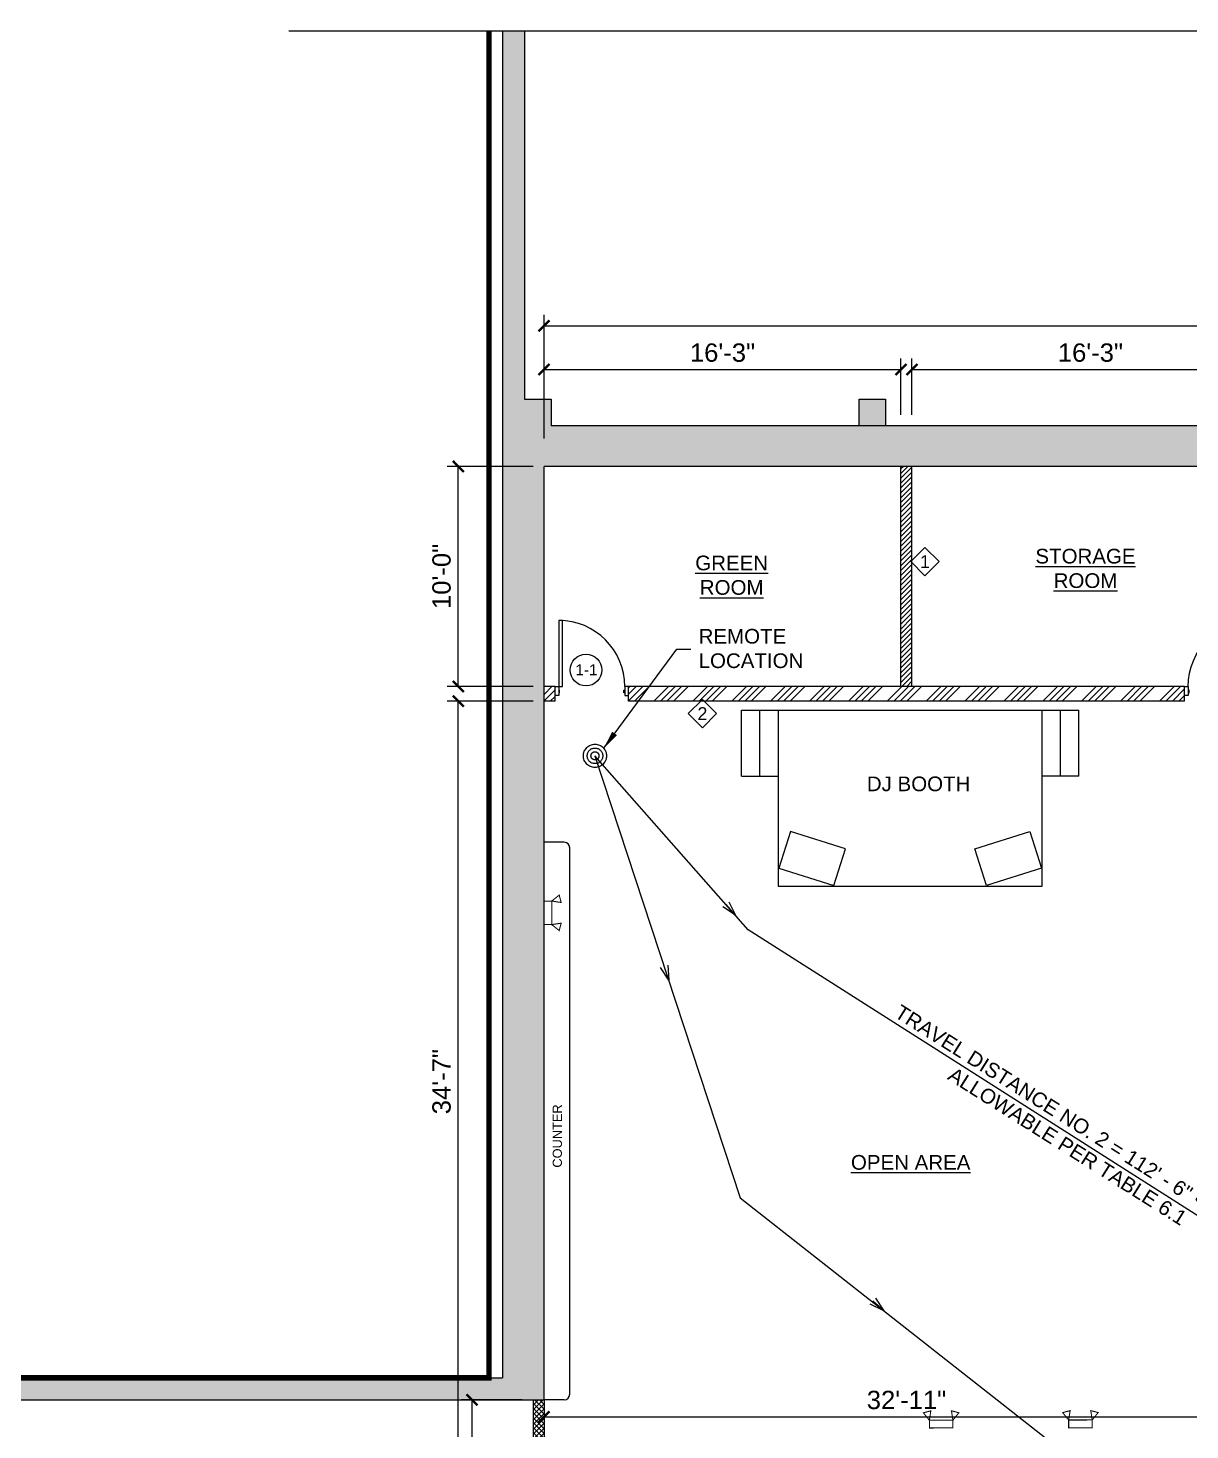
# Model space of a CAD drawing. Header units: inches. Extents: x -5252 to 14398, y -1665 to 9844.
# Drawn here: x -3649 to -3015, y 1194 to 1959 of the extents above; entities that cross this region are included whole.
import ezdxf
from ezdxf.enums import TextEntityAlignment as Align

# ---------------------------------------------------------------- set-up
doc = ezdxf.new("R2010")
doc.units = ezdxf.units.IN
doc.header["$LTSCALE"] = 48
doc.header["$MEASUREMENT"] = 0
doc.linetypes.add('CENTER', pattern=[2, 1.25, -0.25, 0.25, -0.25])
doc.linetypes.add('PHANTOM', pattern=[2.5, 1.25, -0.25, 0.25, -0.25, 0.25, -0.25])
for name, color, linetype in [('A-Door', 151, 'Continuous'), ('Dimensions', 5, 'Continuous'), ('door symbol', 91, 'Continuous'), ('E-5', 5, 'Continuous'), ('Hatch', 9, 'Continuous'), ('PA - Option 01', 1, 'Continuous'), ('PA-EMERGENCY-LIGHTS', 1, 'Continuous'), ('PROPERTY LINE', 2, 'PHANTOM'), ('TEXT', 1, 'Continuous'), ('Wall-Exist', 6, 'Continuous'), ('Wall-Full', 2, 'Continuous'), ('Wall-New', 2, 'Continuous'), ('Wall-Type', 231, 'Continuous')]:
    doc.layers.add(name, color=color, linetype=linetype)
doc.layers.add('PA-PATH', color=4, linetype='CENTER', lineweight=35)
doc.layers.add('PA-Text', color=1, linetype='Continuous', lineweight=5)
doc.styles.add('ARCHSTYL', font='archstyl.shx')
doc.styles.add('DIMTEXT', font='arial.ttf')
doc.styles.get("Standard").update_dxf_attribs({"font": 'arial.ttf'})
doc.styles.add('SWA-STND', font='arial.ttf')
doc.dimstyles.new('SWA Standard$7', dxfattribs={"dimscale": 96, "dimtxt": 0.09375, "dimasz": 0.125, "dimexe": 0.046875, "dimexo": 0.046875, "dimgap": 0.03125, "dimtad": 0, "dimdec": 3, "dimzin": 3, "dimdsep": 46, "dimlunit": 4, "dimtxsty": 'ARCHSTYL', "dimblk": 'ARCHTICK', "dimcen": 0.0625, "dimdle": 0.046875, "dimclrd": 5, "dimclre": 5, "dimclrt": 1, "dimazin": 0, "dimtfac": 1, "dimtdec": 3, "dimtmove": 2, "dimatfit": 3, "dimfxl": 1, "dimtolj": 1, "dimtzin": 0, "dimarcsym": 0})
doc.dimstyles.new('SWA-48', dxfattribs={"dimscale": 0, "dimtxt": 10, "dimasz": 6, "dimexe": 6, "dimexo": 6, "dimgap": 4, "dimtad": 1, "dimdec": 0, "dimzin": 3, "dimdsep": 46, "dimlunit": 4, "dimtxsty": 'SWA-STND', "dimblk": 'ARCHTICK', "dimcen": 6, "dimclrd": 5, "dimclre": 5, "dimclrt": 1, "dimadec": 0, "dimazin": 0, "dimtfac": 1, "dimtdec": 0, "dimtix": 1, "dimtofl": 0, "dimtmove": 2, "dimatfit": 3, "dimfxl": 1, "dimtolj": 1, "dimtzin": 0, "dimlwd": -1, "dimlwe": -1, "dimarcsym": 0})

# ---------------------------------------------------------------- blocks, each defined once
blk = doc.blocks.new('*U2644')
at = {"layer": 'A-Door', "color": 151, "linetype": 'Continuous', "lineweight": -3}
for points in [[(2, 5), (4, 5), (4, 41), (2, 41)], [(2, 0), (0, 0), (0, 5), (2, 5)], [(2, 1.5), (2.5, 1.5), (2.5, 3), (2, 3)], [(38, 1.5), (37.5, 1.5), (37.5, 3), (38, 3)], [(38, 0), (40, 0), (40, 5), (38, 5)]]:
    blk.add_lwpolyline(points, close=True, dxfattribs=at)
blk.add_arc((2, 5), 36, 0, 90, dxfattribs=at)
blk = doc.blocks.new('_ArchTick')
at = {"color": 0, "linetype": 'ByBlock', "const_width": 0.219}
blk.add_lwpolyline([(-0.5, -0.5), (0.5, 0.5)], dxfattribs=at)
blk = doc.blocks.new('*D5123')
at = {"layer": 'Defpoints', "color": 0, "transparency": 16777216}
for p in [(-3413.91, 1591.86), (-3367.13, 1591.86), (-3373.13, 1176.92)]:
    blk.add_point(p, dxfattribs=at)
at = {"layer": 'Dimensions', "color": 5, "transparency": 16777216}
for p, q in [((-3373.13, 1591.86), (-3419.91, 1591.86)), ((-3413.91, 1176.92), (-3413.91, 1591.86)), ((-3379.13, 1176.92), (-3419.91, 1176.92))]:
    blk.add_line(p, q, dxfattribs=at)
at = {"layer": 'Dimensions', "color": 5, "transparency": 16777216, "xscale": 6, "yscale": 6, "zscale": 6}
for p, rotation in [((-3413.91, 1591.86), 90), ((-3413.91, 1176.92), 270)]:
    blk.add_blockref('_ArchTick', p, dxfattribs=dict(at, rotation=rotation))
at = {"layer": 'Dimensions', "color": 1, "transparency": 16777216, "insert": (-3423.02, 1384.39), "char_height": 10, "attachment_point": 5, "rotation": 90, "style": 'SWA-STND'}
blk.add_mtext('\\A1;34\'-7"', dxfattribs=at)
blk = doc.blocks.new('*D5124')
at = {"layer": 'Defpoints', "color": 0, "transparency": 16777216}
for p in [(-3413.91, 1719.86), (-3367.13, 1719.86), (-3367.13, 1599.86)]:
    blk.add_point(p, dxfattribs=at)
at = {"layer": 'Dimensions', "color": 5, "transparency": 16777216}
for p, q in [((-3373.13, 1719.86), (-3419.91, 1719.86)), ((-3413.91, 1599.86), (-3413.91, 1719.86)), ((-3373.13, 1599.86), (-3419.91, 1599.86))]:
    blk.add_line(p, q, dxfattribs=at)
at = {"layer": 'Dimensions', "color": 5, "transparency": 16777216, "xscale": 6, "yscale": 6, "zscale": 6}
for p, rotation in [((-3413.91, 1719.86), 90), ((-3413.91, 1599.86), 270)]:
    blk.add_blockref('_ArchTick', p, dxfattribs=dict(at, rotation=rotation))
at = {"layer": 'Dimensions', "color": 1, "transparency": 16777216, "insert": (-3423.02, 1659.86), "char_height": 10, "attachment_point": 5, "rotation": 90, "style": 'SWA-STND'}
blk.add_mtext('\\A1;10\'-0"', dxfattribs=at)
blk = doc.blocks.new('*D5125')
at = {"layer": 'Defpoints', "color": 0, "transparency": 16777216}
for p in [(-3172.39, 1772.71), (-3172.39, 1741.92), (-3367.13, 1729.08)]:
    blk.add_point(p, dxfattribs=at)
at = {"layer": 'Dimensions', "color": 5, "transparency": 16777216}
for p, q in [((-3367.13, 1735.08), (-3367.13, 1778.71)), ((-3172.39, 1747.92), (-3172.39, 1778.71)), ((-3367.13, 1772.71), (-3172.39, 1772.71))]:
    blk.add_line(p, q, dxfattribs=at)
at = {"layer": 'Dimensions', "color": 5, "transparency": 16777216, "xscale": 6, "yscale": 6, "zscale": 6, "rotation": 180}
blk.add_blockref('_ArchTick', (-3367.13, 1772.71), dxfattribs=at)
at = {"layer": 'Dimensions', "color": 5, "transparency": 16777216, "xscale": 6, "yscale": 6, "zscale": 6}
blk.add_blockref('_ArchTick', (-3172.39, 1772.71), dxfattribs=at)
at = {"layer": 'Dimensions', "color": 1, "transparency": 16777216, "insert": (-3269.76, 1781.82), "char_height": 10, "attachment_point": 5, "style": 'SWA-STND'}
blk.add_mtext('\\A1;16\'-3"', dxfattribs=at)
blk = doc.blocks.new('*D5126')
at = {"layer": 'Defpoints', "color": 0, "transparency": 16777216}
for p in [(-2971.65, 1772.71), (-3166.39, 1741.92), (-2971.65, 1741.92)]:
    blk.add_point(p, dxfattribs=at)
at = {"layer": 'Dimensions', "color": 5, "transparency": 16777216}
for p, q in [((-3166.39, 1747.92), (-3166.39, 1778.71)), ((-2971.65, 1747.92), (-2971.65, 1778.71)), ((-3166.39, 1772.71), (-2971.65, 1772.71))]:
    blk.add_line(p, q, dxfattribs=at)
at = {"layer": 'Dimensions', "color": 5, "transparency": 16777216, "xscale": 6, "yscale": 6, "zscale": 6, "rotation": 180}
blk.add_blockref('_ArchTick', (-3166.39, 1772.71), dxfattribs=at)
at = {"layer": 'Dimensions', "color": 5, "transparency": 16777216, "xscale": 6, "yscale": 6, "zscale": 6}
blk.add_blockref('_ArchTick', (-2971.65, 1772.71), dxfattribs=at)
at = {"layer": 'Dimensions', "color": 1, "transparency": 16777216, "insert": (-3069.02, 1781.82), "char_height": 10, "attachment_point": 5, "style": 'SWA-STND'}
blk.add_mtext('\\A1;16\'-3"', dxfattribs=at)
blk = doc.blocks.new('*D5133')
at = {"layer": 'Defpoints', "color": 0, "transparency": 16777216}
for p in [(-1546.28, 1796.52), (-3367.13, 1759.91), (-1546.28, 1759.91)]:
    blk.add_point(p, dxfattribs=at)
at = {"layer": 'Dimensions', "color": 5, "transparency": 16777216}
for p, q in [((-3367.13, 1765.91), (-3367.13, 1802.52)), ((-3367.13, 1796.52), (-1546.28, 1796.52)), ((-1546.28, 1765.91), (-1546.28, 1802.52))]:
    blk.add_line(p, q, dxfattribs=at)
at = {"layer": 'Dimensions', "color": 5, "transparency": 16777216, "xscale": 6, "yscale": 6, "zscale": 6, "rotation": 180}
blk.add_blockref('_ArchTick', (-3367.13, 1796.52), dxfattribs=at)
at = {"layer": 'Dimensions', "color": 5, "transparency": 16777216, "xscale": 6, "yscale": 6, "zscale": 6}
blk.add_blockref('_ArchTick', (-1546.28, 1796.52), dxfattribs=at)
at = {"layer": 'Dimensions', "color": 1, "transparency": 16777216, "insert": (-2456.71, 1805.63), "char_height": 10, "attachment_point": 5, "style": 'SWA-STND'}
blk.add_mtext('\\A1;151\'-9"', dxfattribs=at)
blk = doc.blocks.new('*D5140')
at = {"layer": 'Defpoints', "color": 0, "transparency": 16777216}
for p in [(-2971.65, 1240.92), (-3367.13, 1210.92), (-2971.65, 1201.65)]:
    blk.add_point(p, dxfattribs=at)
at = {"layer": 'Dimensions', "color": 5, "transparency": 16777216}
for p, q in [((-2971.65, 1234.92), (-2971.65, 1195.65)), ((-3367.13, 1204.92), (-3367.13, 1195.65)), ((-3367.13, 1201.65), (-2971.65, 1201.65))]:
    blk.add_line(p, q, dxfattribs=at)
at = {"layer": 'Dimensions', "color": 5, "transparency": 16777216, "xscale": 6, "yscale": 6, "zscale": 6, "rotation": 180}
blk.add_blockref('_ArchTick', (-3367.13, 1201.65), dxfattribs=at)
at = {"layer": 'Dimensions', "color": 5, "transparency": 16777216, "xscale": 6, "yscale": 6, "zscale": 6}
blk.add_blockref('_ArchTick', (-2971.65, 1201.65), dxfattribs=at)
at = {"layer": 'Dimensions', "color": 1, "transparency": 16777216, "insert": (-3169.39, 1210.76), "char_height": 10, "attachment_point": 5, "style": 'SWA-STND'}
blk.add_mtext('\\A1;32\'-11"', dxfattribs=at)
blk = doc.blocks.new('*D5163')
at = {"layer": 'Defpoints', "color": 0, "transparency": 16777216}
for p in [(-3406.44, 1210.92), (-3373.13, 1210.92), (-3380.65, 523.92)]:
    blk.add_point(p, dxfattribs=at)
at = {"layer": 'E-5', "color": 5, "transparency": 16777216}
for p, q in [((-3379.13, 1210.92), (-3412.44, 1210.92)), ((-3406.44, 523.92), (-3406.44, 1210.92)), ((-3386.65, 523.92), (-3412.44, 523.92))]:
    blk.add_line(p, q, dxfattribs=at)
at = {"layer": 'E-5', "color": 5, "transparency": 16777216, "xscale": 6, "yscale": 6, "zscale": 6}
for p, rotation in [((-3406.44, 1210.92), 90), ((-3406.44, 523.92), 270)]:
    blk.add_blockref('_ArchTick', p, dxfattribs=dict(at, rotation=rotation))
at = {"layer": 'E-5', "color": 1, "transparency": 16777216, "insert": (-3415.54, 867.42), "char_height": 10, "attachment_point": 5, "rotation": 90, "style": 'SWA-STND'}
blk.add_mtext('\\A1;57\'-3"', dxfattribs=at)
blk = doc.blocks.new('_Open30')
at = {"color": 0, "linetype": 'ByBlock', "lineweight": -2}
for p, q in [((-1, 0.268), (0, 0)), ((0, 0), (-1, -0.268)), ((0, 0), (-1, 0))]:
    blk.add_line(p, q, dxfattribs=at)
blk = doc.blocks.new('wt')
at = {"layer": 'Wall-Type', "linetype": 'Continuous'}
blk.add_lwpolyline([(7.37, 0), (0, 7.37), (-7.37, 0), (0, -7.36)], close=True, dxfattribs=at)
at = {"layer": 'Wall-Type'}
blk.add_attdef('1', text='', height=5, dxfattribs=at).set_placement((0, 0), align=Align.MIDDLE)

msp = doc.modelspace()

# ---------------------------------------------------------------- hatches: boundary and pattern name
at = {"layer": 'Dimensions'}
h = msp.add_hatch(dxfattribs=at)
h.set_pattern_fill('ANSI31', color=253, scale=15)
h.set_pattern_definition([(45, (0, -1.2187), (-1.3258252, 1.3258252), [])])
h.paths.add_polyline_path([(-3172.39, 1599.86), (-3166.39, 1599.86), (-3166.39, 1719.86), (-3172.39, 1719.86)])
h = msp.add_hatch(dxfattribs=at)
h.set_pattern_fill('ANSI34', color=253, scale=20)
h.set_pattern_definition([(45, (0, -1.219), (-10.6066, 10.6066), []), (45, (3.536, -1.219), (-10.6066, 10.6066), []), (45, (7.071, -1.219), (-10.6066, 10.6066), []), (45, (10.607, -1.219), (-10.6066, 10.6066), [])])
h.paths.add_polyline_path([(-3017.65, 1599.86), (-3165.39, 1599.86), (-3321.13, 1599.86), (-3321.13, 1591.86), (-3017.65, 1591.86)])
h.paths.add_polyline_path([(-3361.13, 1599.86), (-3367.13, 1599.86), (-3367.13, 1591.86), (-3361.13, 1591.86)])
h.paths.add_polyline_path([(-2971.65, 1599.86), (-2977.65, 1599.86), (-2977.65, 1591.86), (-2971.65, 1591.86)])
h = msp.add_hatch(dxfattribs=at)
h.set_pattern_fill('ANSI37', color=253, scale=15)
h.set_pattern_definition([(45, (-14968.2727, 7959.639), (-1.32582521, 1.32582521), []), (135, (-14968.2727, 7959.639), (-1.32582521, -1.32582521), [])])
h.paths.add_polyline_path([(-3367.13, 1210.92), (-3373.13, 1210.92), (-3373.13, 535.92), (-3367.13, 535.92)])
at = {"layer": 'Hatch'}
h = msp.add_hatch(color=253, dxfattribs=at)
h.dxf.hatch_style = 1
h.paths.add_polyline_path([(-3246.15, 523.92), (-3364.65, 523.92), (-3364.65, 511.92), (-3246.15, 511.92)])
h.paths.add_polyline_path([(-3180.78, 1756.42), (-3195.28, 1756.42), (-3195.28, 1741.92), (-3180.78, 1741.92)], flags=17)
h.paths.add_polyline_path([(-2427.78, 1741.92), (-2576.78, 1741.92), (-2576.78, 1749.17), (-2592.78, 1749.17), (-2592.78, 1741.92), (-2945.65, 1741.92), (-2945.65, 1749.17), (-2961.65, 1749.17), (-2961.65, 1741.92), (-3363.28, 1741.92), (-3363.28, 1756.42), (-3377.78, 1756.42), (-3377.78, 1957.35), (-3389.78, 1957.35), (-3389.78, 1222.92), (-4225.19, 1222.92), (-4225.19, 1051.92), (-3697.19, 1051.92), (-3697.19, 732.92), (-3689.19, 732.92), (-3689.19, 1063.92), (-4213.19, 1063.92), (-4213.19, 1210.92), (-3367.13, 1210.92), (-3367.13, 1719.86), (-2971.65, 1719.86), (-2971.65, 1499.42), (-2958.65, 1499.42), (-2958.65, 1729.42), (-2945.65, 1729.42), (-2945.65, 1731.42), (-2592.28, 1731.42), (-2592.28, 1729.42), (-2576.78, 1729.42), (-2576.78, 1729.92), (-2427.78, 1729.92)])
h.paths.add_polyline_path([(-3675.65, 535.92), (-3689.19, 535.92), (-3689.19, 634.92), (-3697.19, 634.92), (-3697.19, 511.92), (-3364.65, 511.92), (-3364.65, 523.92), (-3364.65, 535.92), (-3380.65, 535.92), (-3380.65, 523.92), (-3675.65, 523.92)])
h.paths.add_polyline_path([(-3675.22, 776.42), (-3689.19, 776.42), (-3689.19, 764.42), (-3675.22, 764.42)], flags=17)

# ---------------------------------------------------------------- linework, layer by layer
at = {"layer": 'door symbol'}
msp.add_circle((-3344.22, 1608.77), 8.65, dxfattribs=at)
at = {"layer": 'E-5'}
msp.add_line((-3506.45, 1957.35), (-1847.12, 1957.35), dxfattribs=at)
at = {"layer": 'PA - Option 01', "color": 1}
for p, q in [((-3259.42, 1550.89), (-3259.42, 1586.89)), ((-3259.42, 1586.89), (-3075.42, 1586.89)), ((-3249.42, 1550.89), (-3249.42, 1586.89)), ((-3085.42, 1550.89), (-3085.42, 1586.89)), ((-3075.42, 1550.89), (-3075.42, 1586.89)), ((-3259.42, 1550.89), (-3239.42, 1550.89)), ((-3075.42, 1550.89), (-3095.42, 1550.89))]:
    msp.add_line(p, q, dxfattribs=at)
at = {"layer": 'PA - Option 01'}
for p, q in [((-3356.13, 1514.89), (-3367.13, 1514.89)), ((-3353.13, 1213.92), (-3353.13, 1511.89)), ((-3356.13, 1210.92), (-3367.13, 1210.92))]:
    msp.add_line(p, q, dxfattribs=at)
at = {"layer": 'PA - Option 01', "color": 1}
msp.add_lwpolyline([(-3239.42, 1586.89), (-3239.42, 1490.89), (-3095.42, 1490.89), (-3095.42, 1586.89)], dxfattribs=at)
at = {"layer": 'PA - Option 01', "color": 8}
for points in [[(-3239.07, 1500.82), (-3209.05, 1491.26), (-3202.68, 1511.27), (-3232.69, 1520.83)], [(-3095.77, 1500.82), (-3125.78, 1491.26), (-3132.16, 1511.27), (-3102.14, 1520.83)]]:
    msp.add_lwpolyline(points, close=True, dxfattribs=at)
at = {"layer": 'PA - Option 01'}
for centre, start, end in [((-3356.13, 1511.89), 0, 90), ((-3356.13, 1213.92), 270, 0)]:
    msp.add_arc(centre, 3, start, end, dxfattribs=at)
at = {"layer": 'PA-EMERGENCY-LIGHTS', "const_width": 0.562}
for points in [[(-3362.9, 1476.43), (-3362.9, 1470), (-3357.78, 1470.8), (-3358.87, 1466.74), (-3362.9, 1470), (-3367.13, 1470), (-3367.13, 1476.43), (-3367.13, 1482.86), (-3362.9, 1482.86), (-3358.87, 1486.11), (-3357.78, 1482.05), (-3362.9, 1482.86)], [(-3150.48, 1199.79), (-3144.05, 1199.8), (-3144.86, 1204.92), (-3140.8, 1203.84), (-3144.05, 1199.8), (-3144.05, 1195.56), (-3150.48, 1195.55), (-3156.9, 1195.54), (-3156.91, 1199.78), (-3160.17, 1203.81), (-3156.11, 1204.9), (-3156.91, 1199.78)], [(-3074.48, 1199.9), (-3068.05, 1199.91), (-3068.86, 1205.02), (-3064.8, 1203.94), (-3068.05, 1199.91), (-3068.05, 1195.67), (-3074.48, 1195.66), (-3080.9, 1195.65), (-3080.91, 1199.89), (-3084.17, 1203.91), (-3080.11, 1205.01), (-3080.91, 1199.89)]]:
    msp.add_lwpolyline(points, close=True, dxfattribs=at)
at = {"layer": 'PA-PATH', "color": 8, "lineweight": -3, "ltscale": 48}
for points in [[(-3339.35, 1562.03), (-3260.07, 1321.02), (-3093.59, 1190.16), (-3093.59, 1119.62), (-2841.35, 1093.73), (-2841.35, 759.15)], [(-2440, 744.58), (-2453.26, 953.34), (-2511.72, 1107.92), (-2690.93, 1107.92), (-3255.69, 1467.07), (-3339.35, 1562.03)]]:
    msp.add_lwpolyline(points, dxfattribs=at)
at = {"layer": 'PA-PATH', "color": 8, "lineweight": -3, "ltscale": 24}
for radius in [6.31, 4.25, 2.19]:
    msp.add_circle((-3339.35, 1562.03), radius, dxfattribs=at)
at = {"layer": 'PROPERTY LINE', "color": 7, "ltscale": 2, "const_width": 3}
msp.add_lwpolyline([(-3397.19, 1957.35), (-3397.19, 1222.92), (-4225.19, 1222.92), (-4225.19, 1051.92), (-3697.19, 1051.92), (-3697.19, 511.92), (-3364.65, 511.92)], dxfattribs=at)
at = {"layer": 'Wall-Exist'}
for p, q in [((-3389.78, 1957.35), (-3389.78, 1222.92)), ((-3377.78, 1957.35), (-3377.78, 1756.42)), ((-3377.78, 1756.42), (-3363.28, 1756.42)), ((-3363.28, 1756.42), (-3363.28, 1741.92)), ((-2961.65, 1741.92), (-3363.28, 1741.92)), ((-3367.13, 1210.92), (-3367.13, 1719.86)), ((-2971.65, 1719.86), (-3367.13, 1719.86)), ((-4225.19, 1222.92), (-3389.78, 1222.92)), ((-4213.19, 1210.92), (-3367.13, 1210.92))]:
    msp.add_line(p, q, dxfattribs=at)
msp.add_lwpolyline([(-3195.28, 1756.42), (-3180.78, 1756.42), (-3180.78, 1741.92), (-3195.28, 1741.92)], close=True, dxfattribs=at)
at = {"layer": 'Wall-Full'}
for p, q in [((-3361.13, 1591.86), (-3361.13, 1599.86)), ((-3321.13, 1591.86), (-3321.13, 1599.86)), ((-3017.65, 1591.86), (-3017.65, 1599.86))]:
    msp.add_line(p, q, dxfattribs=at)
at = {"layer": 'Wall-New'}
for p, q in [((-3172.39, 1599.86), (-3172.39, 1719.86)), ((-3166.39, 1599.86), (-3166.39, 1719.86)), ((-3361.13, 1599.86), (-3367.13, 1599.86)), ((-3165.39, 1599.86), (-3321.13, 1599.86)), ((-3017.65, 1599.86), (-3165.39, 1599.86)), ((-3361.13, 1591.86), (-3367.13, 1591.86)), ((-3017.65, 1591.86), (-3321.13, 1591.86)), ((-3373.13, 1210.92), (-3373.13, 535.92)), ((-3367.13, 1210.92), (-3367.13, 535.92))]:
    msp.add_line(p, q, dxfattribs=at)

# ---------------------------------------------------------------- block references
at = {"layer": 'A-Door', "color": 151, "linetype": 'Continuous', "lineweight": -3}
msp.add_blockref('*U2644', (-3361.13, 1594.86), dxfattribs=at)
at = {"layer": 'A-Door', "color": 151, "linetype": 'Continuous', "lineweight": -3, "xscale": -1}
msp.add_blockref('*U2644', (-2977.65, 1594.86), dxfattribs=at)
at = {"layer": 'PA-PATH', "color": 8, "lineweight": -3}
for p, xscale, yscale, zscale, rotation in [((-3262.74, 1475.07), 8.000000000000625, 8.000000000000625, 8.000000000000625, 311.1893932422474), ((-3299.1, 1439.69), 8.000000000000627, 8.000000000000627, 8.000000000000627, 288.208024557188), ((-3181.7, 1259.42), 8.000000000000624, 8.000000000000624, 8.000000000000624, 318.8744357392117)]:
    msp.add_blockref('_Open30', p, dxfattribs=dict(at, xscale=xscale, yscale=yscale, zscale=zscale, rotation=rotation))
at = {"layer": 'Wall-Type'}
ref = msp.add_blockref('wt', (-3159.3, 1667.92), dxfattribs=dict(at, xscale=1.04847379605166, yscale=1.04847379605166, zscale=1.04847379605166, rotation=90))
ref.add_attrib('1', '1', dxfattribs={"height": 7}).set_placement((-3159.3, 1667.92), align=Align.MIDDLE)
ref = msp.add_blockref('wt', (-3280.73, 1585.1), dxfattribs=dict(at, xscale=1.04847379605166, yscale=1.04847379605166, zscale=1.04847379605166, rotation=90))
ref.add_attrib('1', '2', dxfattribs={"height": 7}).set_placement((-3280.73, 1585.1), align=Align.MIDDLE)

# ---------------------------------------------------------------- texts
at = {"layer": 'door symbol'}
msp.add_attdef('1-1', text='', height=6, dxfattribs=at).set_placement((-3344.01, 1608.92), align=Align.MIDDLE_CENTER)
at = {"layer": 'PA - Option 01', "insert": (-3162.77, 1546.69), "char_height": 8, "attachment_point": 5, "style": 'DIMTEXT'}
msp.add_mtext_dynamic_manual_height_columns('DJ BOOTH', width=77.4841, gutter_width=1, heights=[0], dxfattribs=at)
at = {"layer": 'PA - Option 01', "color": 1, "insert": (-3362.41, 1354.75), "char_height": 5, "width": 118.4233, "attachment_point": 2, "rotation": 90}
msp.add_mtext('COUNTER', dxfattribs=at)
at = {"layer": 'PA-Text', "color": 1, "insert": (-3282.8, 1631.23), "char_height": 8, "attachment_point": 1, "style": 'DIMTEXT'}
msp.add_mtext_dynamic_manual_height_columns('REMOTE LOCATION', width=50.6334, gutter_width=1, heights=[0], dxfattribs=at)
at = {"layer": 'PA-Text', "color": 1, "insert": (-3077.99, 1354.74), "char_height": 8, "attachment_point": 5, "rotation": 327.80222, "style": 'DIMTEXT'}
msp.add_mtext_dynamic_manual_height_columns('TRAVEL DISTANCE NO. 2 = 112\' - 6" < 150\'-0"\\PALLOWABLE PER TABLE 6.1', width=281.5939, gutter_width=1, heights=[0], dxfattribs=at)
at = {"layer": 'TEXT', "char_height": 8, "attachment_point": 5, "rotation": 359.99977, "style": 'DIMTEXT'}
for s, width, insert in [('{\\LSTORAGE ROOM }', 81.755, (-3071.72, 1664.17)), ('{\\L\\PGREEN ROOM }', 57.889, (-3264.77, 1667.13)), ('{\\LOPEN AREA}', 77.4841, (-3167.1, 1340.32))]:
    msp.add_mtext_dynamic_manual_height_columns(s, width=width, gutter_width=1, heights=[0], dxfattribs=dict(at, insert=insert))

# ---------------------------------------------------------------- dimensions: what is measured, and where the dimension line sits
at = {"layer": 'Dimensions'}
for base, p1, p2, picture, middle in [((-1546.28, 1796.52), (-3367.13, 1759.91), (-1546.28, 1759.91), '*D5133', (-2456.71, 1805.63)), ((-3172.39, 1772.71), (-3367.13, 1729.08), (-3172.39, 1741.92), '*D5125', (-3269.76, 1781.82)), ((-2971.65, 1772.71), (-3166.39, 1741.92), (-2971.65, 1741.92), '*D5126', (-3069.02, 1781.82)), ((-2971.65, 1201.65), (-3367.13, 1210.92), (-2971.65, 1240.92), '*D5140', (-3169.39, 1210.76))]:
    dim = msp.add_linear_dim(base=base, p1=p1, p2=p2, dimstyle='SWA-48', override={"dimscale": 1}, dxfattribs=at)
    dim.commit()
    dim.dimension.update_dxf_attribs({"geometry": picture, "text_midpoint": middle})
for base, p1, p2, picture, middle in [((-3413.91, 1719.86), (-3367.13, 1599.86), (-3367.13, 1719.86), '*D5124', (-3423.02, 1659.86)), ((-3413.91, 1591.86), (-3373.13, 1176.92), (-3367.13, 1591.86), '*D5123', (-3423.02, 1384.39))]:
    dim = msp.add_linear_dim(base=base, p1=p1, p2=p2, angle=90, dimstyle='SWA-48', override={"dimscale": 1}, dxfattribs=at)
    dim.commit()
    dim.dimension.update_dxf_attribs({"geometry": picture, "text_midpoint": middle})
at = {"layer": 'E-5'}
dim = msp.add_linear_dim(base=(-3406.44, 1210.92), p1=(-3380.65, 523.92), p2=(-3373.13, 1210.92), angle=90, dimstyle='SWA-48', override={"dimscale": 1}, dxfattribs=at)
dim.commit()
dim.dimension.update_dxf_attribs({"geometry": '*D5163', "text_midpoint": (-3415.54, 867.42)})

# ---------------------------------------------------------------- leaders
at = {"layer": 'PA-Text'}
msp.add_leader([(-3334.59, 1566.17), (-3294.62, 1620.15), (-3287.13, 1620.15)], dimstyle='SWA Standard$7', override={"dimscale": 1, "dimasz": 10}, dxfattribs=at)

doc.saveas('drawing.dxf')
